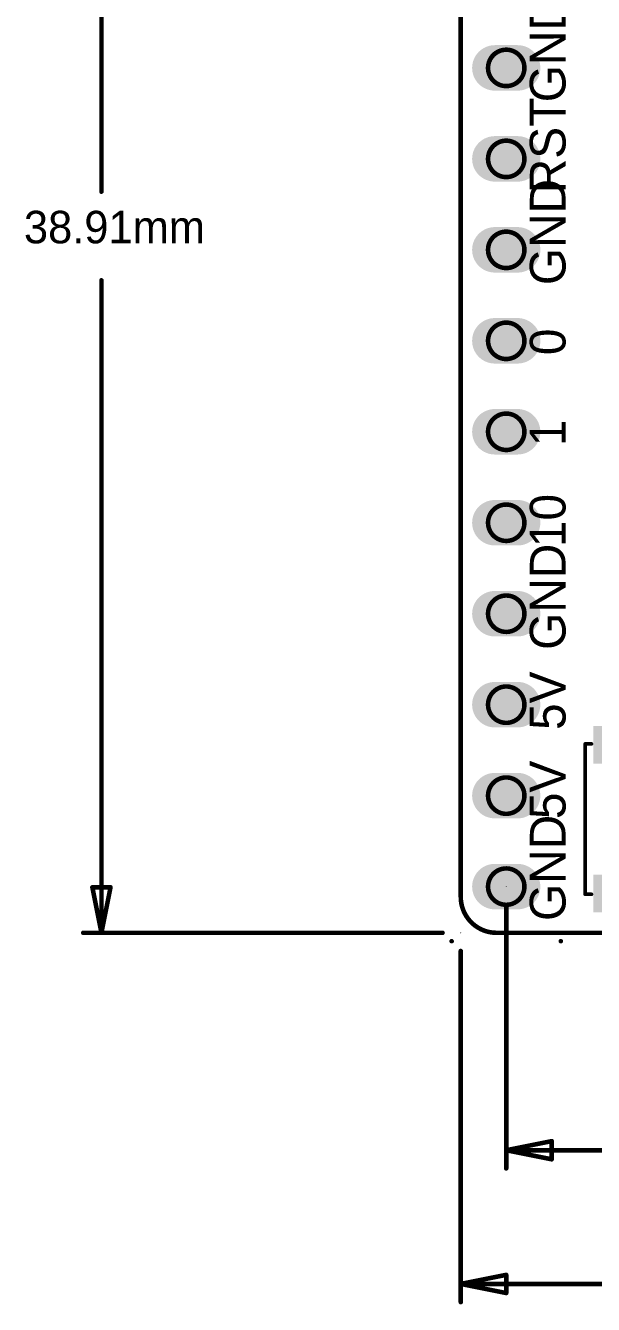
# Model space of a CAD drawing. Extents: x -478 to 1364, y -408 to 1745.
# Drawn here: x -478 to 146, y -408 to 997 of the extents above; entities that cross this region are included whole.
import ezdxf
from ezdxf.enums import TextEntityAlignment as Align

# ---------------------------------------------------------------- set-up
doc = ezdxf.new("R2010")
doc.units = 0
doc.header["$MEASUREMENT"] = 0
for name, color, linetype in [('2DLINES_1', 7, 'Continuous'), ('2DLINES_ALL', 3, 'Continuous'), ('BOARD_OUTLINE', 1, 'Continuous'), ('LAYNR3', 4, 'Continuous'), ('LAYNR5', 6, 'Continuous'), ('PADLAYER_BOTTOM', 12, 'Continuous'), ('PADLAYER_TOP', 9, 'Continuous'), ('PLACEMENT_OUTLINE_BOTTOM', 11, 'Continuous'), ('TOOL_BOT', 13, 'Continuous')]:
    doc.layers.add(name, color=color, linetype=linetype)

msp = doc.modelspace()

# ---------------------------------------------------------------- linework, layer by layer
at = {"layer": '2DLINES_1', "const_width": 4}
for points in [[(136.811, 207.677), (136.811, 42.323)], [(136.811, 207.677), (143.701, 207.677)], [(136.811, 42.323), (143.701, 42.323)]]:
    msp.add_lwpolyline(points, dxfattribs=at)
at = {"layer": '2DLINES_1', "const_width": 2}
for points in [[(135.811, 207.677, 1), (137.811, 207.677, 1)], [(135.811, 207.677, 1), (137.811, 207.677, 1)], [(142.701, 207.677, 1), (144.701, 207.677, 1)], [(135.811, 42.323, 1), (137.811, 42.323, 1)], [(135.811, 42.323, 1), (137.811, 42.323, 1)], [(142.701, 42.323, 1), (144.701, 42.323, 1)]]:
    msp.add_lwpolyline(points, format="xyb", close=True, dxfattribs=at)
at = {"layer": '2DLINES_ALL', "const_width": 1}
for points in [[(50, 50.787), (50.026, 50.787)], [(50, 50.787), (50.026, 50.787)], [(0, 0), (0.026, 0)], [(0, 0), (0.026, 0)], [(0, 0), (0.026, 0)], [(0, 0), (0.026, 0)]]:
    msp.add_lwpolyline(points, dxfattribs=at)
at = {"layer": '2DLINES_ALL', "const_width": 0.5}
for points in [[(49.75, 50.787, 1), (50.25, 50.787, 1)], [(49.75, 50.787, 1), (50.25, 50.787, 1)], [(49.776, 50.787, 1), (50.276, 50.787, 1)], [(49.776, 50.787, 1), (50.276, 50.787, 1)], [(-0.25, 0, 1), (0.25, 0, 1)], [(-0.25, 0, 1), (0.25, 0, 1)], [(-0.25, 0, 1), (0.25, 0, 1)], [(-0.25, 0, 1), (0.25, 0, 1)], [(-0.224, 0, 1), (0.276, 0, 1)], [(-0.224, 0, 1), (0.276, 0, 1)], [(-0.224, 0, 1), (0.276, 0, 1)], [(-0.224, 0, 1), (0.276, 0, 1)]]:
    msp.add_lwpolyline(points, format="xyb", close=True, dxfattribs=at)
at = {"layer": 'BOARD_OUTLINE', "const_width": 5}
msp.add_lwpolyline([(0, 1492.63), (0, 39.37)], dxfattribs=at)
msp.add_lwpolyline([(0, 1492.63), (0, 39.37)], dxfattribs=at)
for points in [[(0, 39.37, 0.414214), (39.37, 0)], [(0, 39.37, 0.414214), (39.37, 0)], [(39.37, 0), (960.63, 0, 0.414214)], [(39.37, 0), (960.63, 0, 0.414214)]]:
    msp.add_lwpolyline(points, format="xyb", dxfattribs=at)
at = {"layer": 'BOARD_OUTLINE', "const_width": 2.5}
for points in [[(-1.25, 39.37, 1), (1.25, 39.37, 1)], [(-1.25, 39.37, 1), (1.25, 39.37, 1)], [(-1.25, 39.37, 1), (1.25, 39.37, 1)], [(-1.25, 39.37, 1), (1.25, 39.37, 1)], [(38.12, 0, 1), (40.62, 0, 1)], [(38.12, 0, 1), (40.62, 0, 1)], [(38.12, 0, 1), (40.62, 0, 1)], [(38.12, 0, 1), (40.62, 0, 1)]]:
    msp.add_lwpolyline(points, format="xyb", close=True, dxfattribs=at)
at = {"layer": 'LAYNR3', "const_width": 5}
for points in [[(-395, 1532), (-395, 814.75)], [(-395, 1532), (-395, 814.75)], [(-395, 0), (-395, 717.25)], [(-395, 0), (-395, 717.25)], [(-395, 0), (-405, 50)], [(-405, 50), (-385, 50)], [(-395, 0), (-405, 50)], [(-405, 50), (-385, 50)], [(-385, 50), (-395, 0)], [(-385, 50), (-395, 0)], [(50, 30.787), (50, -259)], [(50, 30.787), (50, -259)], [(-20, 0), (-415, 0)], [(-20, 0), (-415, 0)], [(0, -20), (0, -406)], [(0, -20), (0, -406)], [(50, -239), (100, -229)], [(50, -239), (100, -229)], [(50, -239), (379.659, -239)], [(100, -249), (50, -239)], [(50, -239), (379.659, -239)], [(100, -249), (50, -239)], [(100, -229), (100, -249)], [(100, -229), (100, -249)], [(0, -386), (50, -376)], [(0, -386), (50, -376)], [(50, -376), (50, -396)], [(50, -376), (50, -396)], [(0, -386), (377.955, -386)], [(50, -396), (0, -386)], [(0, -386), (377.955, -386)], [(50, -396), (0, -386)]]:
    msp.add_lwpolyline(points, dxfattribs=at)
at = {"layer": 'LAYNR3', "const_width": 2.5}
for points in [[(-396.25, 814.75, 1), (-393.75, 814.75, 1)], [(-396.25, 814.75, 1), (-393.75, 814.75, 1)], [(-396.25, 717.25, 1), (-393.75, 717.25, 1)], [(-396.25, 717.25, 1), (-393.75, 717.25, 1)], [(-406.25, 50, 1), (-403.75, 50, 1)], [(-406.25, 50, 1), (-403.75, 50, 1)], [(-406.25, 50, 1), (-403.75, 50, 1)], [(-406.25, 50, 1), (-403.75, 50, 1)], [(-386.25, 50, 1), (-383.75, 50, 1)], [(-386.25, 50, 1), (-383.75, 50, 1)], [(-386.25, 50, 1), (-383.75, 50, 1)], [(-386.25, 50, 1), (-383.75, 50, 1)], [(48.75, 30.787, 1), (51.25, 30.787, 1)], [(48.75, 30.787, 1), (51.25, 30.787, 1)], [(-416.25, 0, 1), (-413.75, 0, 1)], [(-416.25, 0, 1), (-413.75, 0, 1)], [(-396.25, 0, 1), (-393.75, 0, 1)], [(-396.25, 0, 1), (-393.75, 0, 1)], [(-396.25, 0, 1), (-393.75, 0, 1)], [(-396.25, 0, 1), (-393.75, 0, 1)], [(-396.25, 0, 1), (-393.75, 0, 1)], [(-396.25, 0, 1), (-393.75, 0, 1)], [(-21.25, 0, 1), (-18.75, 0, 1)], [(-21.25, 0, 1), (-18.75, 0, 1)], [(-11.25, -9.213, 1), (-8.75, -9.213, 1)], [(-11.25, -9.213, 1), (-8.75, -9.213, 1)], [(108.75, -9.213, 1), (111.25, -9.213, 1)], [(108.75, -9.213, 1), (111.25, -9.213, 1)], [(-1.25, -20, 1), (1.25, -20, 1)], [(-1.25, -20, 1), (1.25, -20, 1)], [(48.75, -239, 1), (51.25, -239, 1)], [(48.75, -239, 1), (51.25, -239, 1)], [(48.75, -239, 1), (51.25, -239, 1)], [(48.75, -239, 1), (51.25, -239, 1)], [(48.75, -239, 1), (51.25, -239, 1)], [(48.75, -239, 1), (51.25, -239, 1)], [(98.75, -229, 1), (101.25, -229, 1)], [(98.75, -229, 1), (101.25, -229, 1)], [(98.75, -229, 1), (101.25, -229, 1)], [(98.75, -229, 1), (101.25, -229, 1)], [(98.75, -249, 1), (101.25, -249, 1)], [(98.75, -249, 1), (101.25, -249, 1)], [(98.75, -249, 1), (101.25, -249, 1)], [(98.75, -249, 1), (101.25, -249, 1)], [(48.75, -259, 1), (51.25, -259, 1)], [(48.75, -259, 1), (51.25, -259, 1)], [(48.75, -376, 1), (51.25, -376, 1)], [(48.75, -376, 1), (51.25, -376, 1)], [(48.75, -376, 1), (51.25, -376, 1)], [(48.75, -376, 1), (51.25, -376, 1)], [(-1.25, -386, 1), (1.25, -386, 1)], [(-1.25, -386, 1), (1.25, -386, 1)], [(-1.25, -386, 1), (1.25, -386, 1)], [(-1.25, -386, 1), (1.25, -386, 1)], [(-1.25, -386, 1), (1.25, -386, 1)], [(-1.25, -386, 1), (1.25, -386, 1)], [(48.75, -396, 1), (51.25, -396, 1)], [(48.75, -396, 1), (51.25, -396, 1)], [(48.75, -396, 1), (51.25, -396, 1)], [(48.75, -396, 1), (51.25, -396, 1)], [(-1.25, -406, 1), (1.25, -406, 1)], [(-1.25, -406, 1), (1.25, -406, 1)]]:
    msp.add_lwpolyline(points, format="xyb", close=True, dxfattribs=at)
at = {"layer": 'PADLAYER_BOTTOM', "const_width": 25}
for points in [[(50, 950.787, 1), (75, 950.787, 1)], [(25, 850.787, 1), (50, 850.787, 1)], [(50, 850.787, 1), (75, 850.787, 1)], [(25, 750.787, 1), (50, 750.787, 1)], [(50, 750.787, 1), (75, 750.787, 1)], [(25, 650.787, 1), (50, 650.787, 1)], [(50, 650.787, 1), (75, 650.787, 1)], [(25, 550.787, 1), (50, 550.787, 1)], [(50, 550.787, 1), (75, 550.787, 1)], [(25, 450.787, 1), (50, 450.787, 1)], [(50, 450.787, 1), (75, 450.787, 1)], [(25, 350.787, 1), (50, 350.787, 1)], [(50, 350.787, 1), (75, 350.787, 1)], [(25, 250.787, 1), (50, 250.787, 1)], [(50, 250.787, 1), (75, 250.787, 1)], [(25, 150.787, 1), (50, 150.787, 1)], [(50, 150.787, 1), (75, 150.787, 1)], [(25, 50.787, 1), (50, 50.787, 1)], [(50, 50.787, 1), (75, 50.787, 1)]]:
    msp.add_lwpolyline(points, format="xyb", close=True, dxfattribs=at)
at = {"layer": 'PADLAYER_BOTTOM'}
for points in [[(62.5, 975.787), (37.5, 975.787), (62.5, 925.787), (37.5, 925.787)], [(62.5, 875.787), (37.5, 875.787), (62.5, 825.787), (37.5, 825.787)], [(62.5, 775.787), (37.5, 775.787), (62.5, 725.787), (37.5, 725.787)], [(62.5, 675.787), (37.5, 675.787), (62.5, 625.787), (37.5, 625.787)], [(62.5, 575.787), (37.5, 575.787), (62.5, 525.787), (37.5, 525.787)], [(62.5, 475.787), (37.5, 475.787), (62.5, 425.787), (37.5, 425.787)], [(62.5, 375.787), (37.5, 375.787), (62.5, 325.787), (37.5, 325.787)], [(62.5, 275.787), (37.5, 275.787), (62.5, 225.787), (37.5, 225.787)], [(62.5, 175.787), (37.5, 175.787), (62.5, 125.787), (37.5, 125.787)], [(62.5, 75.787), (37.5, 75.787), (62.5, 25.787), (37.5, 25.787)]]:
    msp.add_solid(points, dxfattribs=at)
at = {"layer": 'PADLAYER_TOP', "const_width": 25}
for points in [[(25, 950.787, 1), (50, 950.787, 1)], [(50, 950.787, 1), (75, 950.787, 1)], [(25, 850.787, 1), (50, 850.787, 1)], [(50, 850.787, 1), (75, 850.787, 1)], [(25, 750.787, 1), (50, 750.787, 1)], [(50, 750.787, 1), (75, 750.787, 1)], [(25, 650.787, 1), (50, 650.787, 1)], [(50, 650.787, 1), (75, 650.787, 1)], [(25, 550.787, 1), (50, 550.787, 1)], [(50, 550.787, 1), (75, 550.787, 1)], [(25, 450.787, 1), (50, 450.787, 1)], [(50, 450.787, 1), (75, 450.787, 1)], [(25, 350.787, 1), (50, 350.787, 1)], [(50, 350.787, 1), (75, 350.787, 1)], [(25, 250.787, 1), (50, 250.787, 1)], [(50, 250.787, 1), (75, 250.787, 1)], [(50, 150.787, 1), (75, 150.787, 1)], [(25, 50.787, 1), (50, 50.787, 1)], [(50, 50.787, 1), (75, 50.787, 1)]]:
    msp.add_lwpolyline(points, format="xyb", close=True, dxfattribs=at)
at = {"layer": 'PADLAYER_TOP'}
for points in [[(62.5, 975.787), (37.5, 975.787), (62.5, 925.787), (37.5, 925.787)], [(62.5, 875.787), (37.5, 875.787), (62.5, 825.787), (37.5, 825.787)], [(62.5, 775.787), (37.5, 775.787), (62.5, 725.787), (37.5, 725.787)], [(62.5, 675.787), (37.5, 675.787), (62.5, 625.787), (37.5, 625.787)], [(62.5, 575.787), (37.5, 575.787), (62.5, 525.787), (37.5, 525.787)], [(62.5, 475.787), (37.5, 475.787), (62.5, 425.787), (37.5, 425.787)], [(62.5, 375.787), (37.5, 375.787), (62.5, 325.787), (37.5, 325.787)], [(62.5, 275.787), (37.5, 275.787), (62.5, 225.787), (37.5, 225.787)], [(171.26, 186.024), (171.26, 227.362), (145.669, 186.024), (145.669, 227.362)], [(62.5, 175.787), (37.5, 175.787), (62.5, 125.787), (37.5, 125.787)], [(62.5, 75.787), (37.5, 75.787), (62.5, 25.787), (37.5, 25.787)], [(171.26, 22.638), (171.26, 63.976), (145.669, 22.638), (145.669, 63.976)]]:
    msp.add_solid(points, dxfattribs=at)
at = {"layer": 'PLACEMENT_OUTLINE_BOTTOM', "const_width": 2.5}
for points in [[(-11.25, -9.213, 1), (-8.75, -9.213, 1)], [(-11.25, -9.213, 1), (-8.75, -9.213, 1)], [(108.75, -9.213, 1), (111.25, -9.213, 1)], [(108.75, -9.213, 1), (111.25, -9.213, 1)]]:
    msp.add_lwpolyline(points, format="xyb", close=True, dxfattribs=at)
at = {"layer": 'TOOL_BOT', "const_width": 5}
for points in [[(30, 950.787, 1), (70, 950.787, 1), (30, 950.787)], [(30, 850.787, 1), (70, 850.787, 1), (30, 850.787)], [(30, 750.787, 1), (70, 750.787, 1), (30, 750.787)], [(30, 650.787, 1), (70, 650.787, 1), (30, 650.787)], [(30, 550.787, 1), (70, 550.787, 1), (30, 550.787)], [(30, 450.787, 1), (70, 450.787, 1), (30, 450.787)], [(30, 350.787, 1), (70, 350.787, 1), (30, 350.787)], [(30, 250.787, 1), (70, 250.787, 1), (30, 250.787)], [(30, 150.787, 1), (70, 150.787, 1), (30, 150.787)], [(30, 50.787, 1), (70, 50.787, 1), (30, 50.787)]]:
    msp.add_lwpolyline(points, format="xyb", dxfattribs=at)

# ---------------------------------------------------------------- texts
at = {"layer": 'LAYNR3'}
msp.add_text('38.91mm', height=35.7145, dxfattribs=at).set_placement((-480.227, 747.25), align=Align.BOTTOM_LEFT)
at = {"layer": 'LAYNR5'}
for s, height, p in [('GND', 39.2859, (127, 913)), ('RST', 39.2859, (127, 813)), ('GND', 39.2859, (127, 712)), ('0', 39.286, (127, 635)), ('1', 39.286, (127, 535)), ('10', 39.2859, (127, 424)), ('GND', 39.2859, (127, 311)), ('5V', 39.2859, (127, 223)), ('5V', 39.2859, (127, 125)), ('GND', 39.2859, (127, 13))]:
    msp.add_text(s, height=height, rotation=89.999982, dxfattribs=at).set_placement(p, align=Align.BOTTOM_LEFT)

doc.saveas('drawing.dxf')
